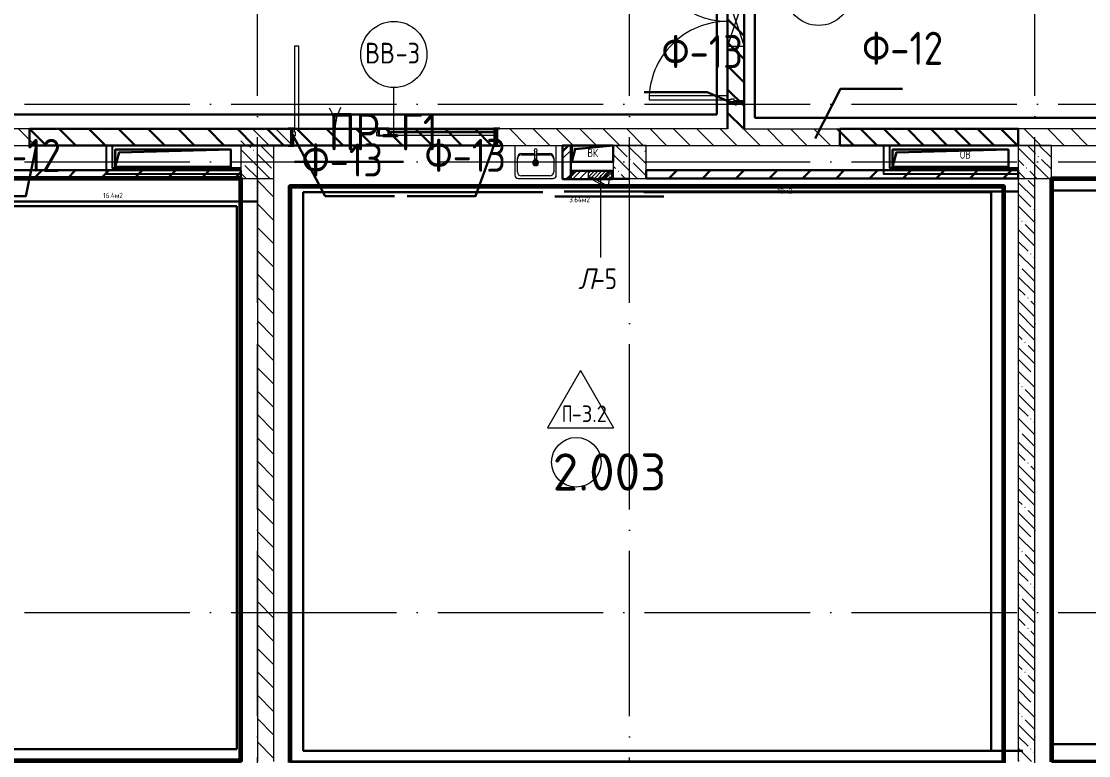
# Model space of a CAD drawing. Header units: millimetres. Extents: x -592259 to 288321, y -552984 to 293768.
# Drawn here: x 23294 to 36200, y -78500 to -69620 of the extents above; entities that cross this region are included whole.
import ezdxf

# ---------------------------------------------------------------- set-up
doc = ezdxf.new("R2010")
doc.units = ezdxf.units.MM
doc.linetypes.add('ADSK_Линия сетки', pattern=[2500, 2000, -250, 0, -250])
for name, color, linetype, lineweight in [('0) блоки', 6, 'Continuous', 30), ('0.3) ПГП 6 вып', 4, 'Continuous', 30), ('2)Фарх готовы', 3, 'Continuous', 30), ('2)Фархверки', 40, 'Continuous', 30), ('3) Перемычки готовы', 3, 'Continuous', 30), ('4) Штукатурка', 6, 'Continuous', 30), ('4.5) Штук Гипсовая по ЖБ', 6, 'Continuous', 30), ('4.6) Швы', 6, 'Continuous', 30), ('4.7) Штук. 6 вып.', 6, 'Continuous', 30), ('6.1) Шпаклевка 5 вып.', 160, 'Continuous', 60), ('A-AREA-____-IDEN', 250, 'Continuous', 9), ('A-DETL-GENF-OTLN', 250, 'Continuous', 5), ('A-DOOR-____-IDEN', 250, 'Continuous', 9), ('A-DOOR-____-MCUT', 250, 'Continuous', 5), ('A-DOOR-____-OTLN', 250, 'Continuous', 5), ('A-DOOR-FRAM-MCUT', 250, 'Continuous', 5), ('A-DOOR-FRAM-OTLN', 250, 'Continuous', 5), ('A-DOOR-GLAZ-MCUT', 250, 'Continuous', 5), ('A-FLOR-____-IDEN', 250, 'Continuous', 9), ('A-FLOR-____-OTLN', 250, 'Continuous', 9), ('A-GENM-____-MCUT', 250, 'Continuous', 25), ('A-GENM-____-OTLN', 250, 'Continuous', 9), ('A-GLAZ-____-OTLN', 250, 'Continuous', 5), ('A-WALL-____-MCUT', 250, 'Continuous', 13), ('A-WALL-____-PATT', 250, 'Continuous', 13), ('P-SANR-FIXT-OTLN', 250, 'Continuous', 9), ('S-COLS-____-MCUT', 250, 'Continuous', 25), ('S-COLS-____-OTLN', 250, 'Continuous', 9), ('S-GRID-____-OTLN', 250, 'Continuous', 9), ('КР_Отверстия_ВК', 250, 'Continuous', 30), ('КР_Отверстия_ОВ', 250, 'Continuous', 30), ('ОВ_Корр_отв_27.10.2025', 250, 'Continuous', 30)]:
    doc.layers.add(name, color=color, linetype=linetype, lineweight=lineweight)
doc.styles.add('GOST Common_1', font='', dxfattribs={"width": 0.9, "height": 250})
doc.styles.add('ISOCPEUR', font='isocpeur.ttf', dxfattribs={"width": 0.8, "height": 100})
doc.styles.add('ISOCPEUR_1', font='isocpeur.ttf', dxfattribs={"width": 0.9, "height": 250})
doc.styles.add('ISOCPEUR_2', font='isocpeur.ttf', dxfattribs={"height": 160})
doc.styles.add('ISOCPEUR_I_1', font='ГОСТ тип А.ttf', dxfattribs={"height": 2500})
doc.styles.add('А3', font='ГОСТ тип А.ttf')
doc.styles.get('GOST Common_1').set_extended_font_data('GOST Common')
pattern_1 = [(135, (-601.3, -122294.79), (-141.42136, -141.42136), [])]
pattern_2 = [(45, (-601.3, -122294.8), (-224.5064, 224.5064), []), (45, (-521.92, -122294.8), (0, 449.0128), []), (45, (-680.67, -122294.8), (0, 449.0128), [])]
pattern_3 = [(135, (-601.3, -122294.79), (-142.5612, -142.5612), []), (135, (-458.73, -122294.79), (-142.5612, -142.5612), [252.016, -50.403, 3.353, -47.05])]

# ---------------------------------------------------------------- blocks, each defined once
blk = doc.blocks.new('Раковина_АИ_3D_Рен_МГН_Santek Neo 50 - Раковина 500x400x170-V6-АР1_Маркировочный план 2 этажа С1')
at = {"layer": 'P-SANR-FIXT-OTLN', "lineweight": 5}
for p, q in [((-250, 25), (-250, -335)), ((250, -335), (250, 25)), ((-220, -295), (-220, -125)), ((-170, -75), (-10, -75)), ((-170, -90), (170, -90)), ((-10, -167), (-10, -50)), ((10, -50), (10, -167)), ((10, -75), (170, -75)), ((220, -125), (220, -295)), ((-220, -295), (-220, -140)), ((35, -185), (-35, -185)), ((-10, -167), (10, -167)), ((-6, -137), (-7, -137)), ((-7, -137), (-7, -137)), ((-6, -137), (6, -137)), ((0, -150), (0, -220)), ((7, -137), (6, -137)), ((7, -137), (7, -137)), ((220, -140), (220, -295)), ((-210, -375), (210, -375)), ((170, -345), (-170, -345)), ((170, -345), (-170, -345))]:
    blk.add_line(p, q, dxfattribs=at)
for centre, radius, start, end in [((-170, -125), 50, 90, 180), ((-170, -140), 50, 90, 180), ((0, -35), 18, 360, 180), ((0, -35), 18, 180, 250.809), ((0, -35), 18, 289.191, 360), ((0, -35), 18, 295.1932, 300), ((0, -35), 18, 309.9994, 315), ((0, -35), 18, 324.9997, 330), ((170, -125), 50, 0, 90), ((170, -140), 50, 0, 90), ((0, -185), 35, 0, 180), ((0, -185), 35, 106.6727, 180), ((0, -185), 35, 180, 0), ((0, -185), 35, 180, 360), ((0, -185), 23, 360, 180), ((0, -185), 23, 115.3299, 180), ((0, -185), 23, 180, 360), ((0, -185), 23, 180, 360), ((0, -185), 35, 0, 73.3273), ((0, -185), 23, 360, 64.6701), ((-210, -335), 40, 180, 270), ((-170, -295), 50, 180, 270), ((-170, -295), 50, 180, 270), ((170, -295), 50, 270, 0), ((170, -295), 50, 270, 0), ((210, -335), 40, 270, 0)]:
    blk.add_arc(centre, radius, start, end, dxfattribs=at)
for points in [[(-6, -52), (-6, -52), (-6, -52), (-6, -52)], [(6, -52), (6, -52), (6, -52), (6, -52)]]:
    blk.add_open_spline(points, degree=3, dxfattribs=at)
blk = doc.blocks.new('Сифон Orio для МГН - Сифон бутылочный-V7-АР1_Маркировочный план 2 этажа С1')
at = {"layer": 'P-SANR-FIXT-OTLN', "lineweight": 5}
for start, end in [(90, 233.7432), (165, 233.7432), (165, 233.7432), (165, 180), (105, 135), (105, 135), (306.2568, 90), (345, 75), (345, 75), (45, 75), (345, 15), (195, 233.7432), (306.2568, 315), (306.2568, 315), (306.2568, 315)]:
    blk.add_arc((0, 0), 16, start, end, dxfattribs=at)
blk = doc.blocks.new('Дверь_СКБ_2Ст_Фрамуга2 - Н_ВВ-3_2500x2600h_Учебные помещения_Фрамуга слева-42054644-АР1_Маркировочный план 2 этажа С1')
at = {"layer": 'A-DOOR-____-OTLN'}
h = blk.add_hatch(dxfattribs=at)
h.set_pattern_fill('FP_12', color=256, style=0, pattern_type=2)
h.set_pattern_definition([(135, (1051.41, 164.685), (-14.1421, -14.1421), []), (225, (1051.41, 164.685), (14.1421, -14.1421), [])])
h.paths.add_polyline_path([(1262.5, -100), (1262.5, 100), (1237.5, 100), (1237.5, -100)])
at = {"layer": 'A-DOOR-FRAM-OTLN'}
h = blk.add_hatch(dxfattribs=at)
h.set_pattern_fill('FP_13', color=256, style=0, pattern_type=2)
h.set_pattern_definition([(45, (-1071.384, 164.685), (-14.1421, 14.1421), []), (135, (-1071.384, 164.685), (-14.1421, -14.1421), [])])
h.paths.add_polyline_path([(-1212.5, -100), (-1212.5, 100), (-1237.5, 100), (-1237.5, -100)])
at = {"layer": 'A-DOOR-____-MCUT'}
for p, q in [((-1187.5, 1100), (-1187.5, 100)), ((-1137.5, 1100), (-1187.5, 1100)), ((-1137.5, 100), (-1137.5, 1100)), ((-1187.5, 100), (-1137.5, 100))]:
    blk.add_line(p, q, dxfattribs=at)
at = {"layer": 'A-DOOR-____-OTLN'}
for centre, radius, start, end in [((-1197.5, 100), 500, 360, 30), ((-177.5, 100), 520, 150, 180)]:
    blk.add_arc(centre, radius, start, end, dxfattribs=at)
at = {"layer": 'A-DOOR-FRAM-MCUT'}
for p, q in [((-1197.5, 108), (-1267.5, 108)), ((-1267.5, 108), (-1267.5, 100)), ((-1267.5, 100), (-1197.5, 100)), ((-1212.5, 100), (-1237.5, 100)), ((-1237.5, 100), (-1237.5, -100)), ((-1187.5, 100), (-1212.5, 100)), ((-1212.5, 100), (-1212.5, 20)), ((-1212.5, -100), (-1212.5, 100)), ((-1212.5, 20), (-1177.5, 20)), ((-1197.5, 20), (-1212.5, 20)), ((-1212.5, 20), (-1212.5, -100)), ((-1197.5, 100), (-1197.5, 108)), ((-1197.5, -100), (-1197.5, 20)), ((-1187.5, 60), (-1187.5, 100)), ((-1177.5, 60), (-1187.5, 60)), ((-1177.5, 20), (-1177.5, 60)), ((-187.5, 60), (-197.5, 60)), ((-197.5, 60), (-197.5, 20)), ((-197.5, 20), (-162.5, 20)), ((-187.5, 100), (-187.5, 60)), ((-162.5, 100), (-187.5, 100)), ((-177.5, 108), (-177.5, 100)), ((-107.5, 108), (-177.5, 108)), ((-177.5, 100), (-177.5, 20)), ((-177.5, 12), (-177.5, 20)), ((-107.5, 12), (-177.5, 12)), ((-62.5, 100), (-162.5, 100)), ((-162.5, 20), (-162.5, 100)), ((-162.5, 20), (-162.5, 100)), ((-62.5, 20), (-162.5, 20)), ((-117.5, 108), (-117.5, 100)), ((-47.5, 108), (-117.5, 108)), ((-117.5, 20), (-117.5, 12)), ((-117.5, 12), (-47.5, 12)), ((-107.5, 100), (-107.5, 108)), ((-107.5, 20), (-107.5, 12)), ((-62.5, 100), (-62.5, 20)), ((-47.5, 100), (-47.5, 108)), ((-47.5, 100), (-47.5, 20)), ((-47.5, 100), (1237.5, 100)), ((-47.5, 12), (-47.5, 20)), ((1237.5, 20), (-47.5, 20)), ((1292.5, 108), (1222.5, 108)), ((1222.5, 108), (1222.5, 100)), ((1222.5, 100), (1222.5, 20)), ((1222.5, 100), (1292.5, 100)), ((1237.5, 20), (1222.5, 20)), ((1222.5, 20), (1222.5, -100)), ((1237.5, 100), (1237.5, 20)), ((1262.5, 100), (1237.5, 100)), ((1237.5, 100), (1237.5, -100)), ((1237.5, -100), (1237.5, 20)), ((1262.5, -100), (1262.5, 100)), ((1292.5, 100), (1292.5, 108)), ((-1197.5, -100), (-1267.5, -100)), ((-1267.5, -100), (-1267.5, -108)), ((-1267.5, -108), (-1197.5, -108)), ((-1237.5, -100), (-1212.5, -100)), ((-1212.5, -100), (-1197.5, -100)), ((-1197.5, -108), (-1197.5, -100)), ((1222.5, -100), (1237.5, -100)), ((1292.5, -100), (1222.5, -100)), ((1222.5, -100), (1222.5, -108)), ((1222.5, -108), (1292.5, -108)), ((1237.5, -100), (1262.5, -100)), ((1292.5, -108), (1292.5, -100))]:
    blk.add_line(p, q, dxfattribs=at)
at = {"layer": 'A-DOOR-GLAZ-MCUT'}
for p, q in [((1222.5, 70), (-62.5, 70)), ((1222.5, 50), (-62.5, 50))]:
    blk.add_line(p, q, dxfattribs=at)
blk = doc.blocks.new('_Wn_-As_OpeningMEP_floor__Rectangular - _Wn_-As_OpeningMEP_floor__Rectangular-32466847-АР1_Маркировочный план 2 этажа С1')
at = {"layer": 'A-DETL-GENF-OTLN'}
for p, q in [((-212, 112), (250, 150)), ((-250, -50), (-212, 112))]:
    blk.add_line(p, q, dxfattribs=at)
blk = doc.blocks.new('BSC_Колонна _Прямоугольная - 400x400-V27-АР1_Маркировочный план 2 этажа С1')
at = {"layer": 'S-COLS-____-OTLN', "lineweight": 5}
h = blk.add_hatch(dxfattribs=at)
h.set_pattern_fill('FP_30', color=256, style=0, pattern_type=2)
h.set_pattern_definition([(135, (-26750, -50975), (-142.5619, -142.5619), []), (135, (-26607.44, -50975), (-142.5619, -142.5619), [252.016, -50.403, 3.353, -47.05])])
h.paths.add_polyline_path([(-200, -200), (200, -200), (200, 200), (-200, 200)])
at = {"layer": 'S-COLS-____-MCUT', "lineweight": 5}
for p, q in [((200, 200), (-200, 200)), ((-200, 200), (-200, -200)), ((200, -200), (200, 200)), ((-200, -200), (200, -200))]:
    blk.add_line(p, q, dxfattribs=at)
blk = doc.blocks.new('BSC_Колонна _Прямоугольная - 400x400-V28-АР1_Маркировочный план 2 этажа С1')
at = {"layer": 'S-COLS-____-OTLN', "lineweight": 5}
h = blk.add_hatch(dxfattribs=at)
h.set_pattern_fill('FP_31', color=256, style=0, pattern_type=2)
h.set_pattern_definition([(135, (-36150, -50975), (-142.5619, -142.5619), []), (135, (-36007.44, -50975), (-142.5619, -142.5619), [252.016, -50.403, 3.353, -47.05])])
h.paths.add_polyline_path([(-200, -200), (200, -200), (200, 200), (-200, 200)])
at = {"layer": 'S-COLS-____-MCUT', "lineweight": 5}
for p, q in [((200, 200), (-200, 200)), ((-200, 200), (-200, -200)), ((200, -200), (200, 200)), ((-200, -200), (200, -200))]:
    blk.add_line(p, q, dxfattribs=at)
blk = doc.blocks.new('Дверь_СКБ_2Ст_Фрамуга2 - Н_ВВ-12_2700x2600h_Коридоры-42028589-АР1_Маркировочный план 2 этажа С1')
at = {"layer": 'A-DOOR-____-OTLN'}
h = blk.add_hatch(dxfattribs=at)
h.set_pattern_fill('FP_51', color=256, style=0, pattern_type=2)
h.set_pattern_definition([(135, (951.411, 164.685), (-14.1421, -14.1421), []), (225, (951.411, 164.685), (14.1421, -14.1421), [])])
h.paths.add_polyline_path([(1337.5, -100), (1362.5, -100), (1362.5, 100), (1337.5, 100)])
at = {"layer": 'A-DOOR-FRAM-OTLN'}
h = blk.add_hatch(dxfattribs=at)
h.set_pattern_fill('FP_52', color=256, style=0, pattern_type=2)
h.set_pattern_definition([(45, (-1171.384, 164.685), (-14.1421, 14.1421), []), (135, (-1171.384, 164.685), (-14.1421, -14.1421), [])])
h.paths.add_polyline_path([(-1337.5, -100), (-1312.5, -100), (-1312.5, 100), (-1337.5, 100)])
at = {"layer": 'A-DOOR-____-MCUT'}
for p, q in [((-1287.5, 1050), (-1287.5, 100)), ((-1237.5, 1050), (-1287.5, 1050)), ((-1237.5, 100), (-1237.5, 1050)), ((612.5, 1050), (562.5, 1050)), ((562.5, 1050), (562.5, 100)), ((612.5, 100), (612.5, 1050)), ((-1287.5, 100), (-1237.5, 100)), ((562.5, 100), (612.5, 100))]:
    blk.add_line(p, q, dxfattribs=at)
at = {"layer": 'A-DOOR-____-OTLN'}
for centre, start, end in [((-1287.5, 100), 0, 90), ((612.5, 100), 90, 180)]:
    blk.add_arc(centre, 950, start, end, dxfattribs=at)
at = {"layer": 'A-DOOR-FRAM-MCUT'}
for p, q in [((-1297.5, 108), (-1367.5, 108)), ((-1367.5, 108), (-1367.5, 100)), ((-1367.5, 100), (-1297.5, 100)), ((-1312.5, 100), (-1337.5, 100)), ((-1337.5, 100), (-1337.5, -100)), ((-1287.5, 100), (-1312.5, 100)), ((-1312.5, 100), (-1312.5, 20)), ((-1312.5, -100), (-1312.5, 100)), ((-1312.5, 20), (-1277.5, 20)), ((-1297.5, 20), (-1312.5, 20)), ((-1312.5, 20), (-1312.5, -100)), ((-1297.5, 100), (-1297.5, 108)), ((-1297.5, -100), (-1297.5, 20)), ((-1287.5, 60), (-1287.5, 100)), ((-1277.5, 60), (-1287.5, 60)), ((-1277.5, 20), (-1277.5, 60)), ((612.5, 60), (602.5, 60)), ((602.5, 60), (602.5, 20)), ((602.5, 20), (637.5, 20)), ((612.5, 100), (612.5, 60)), ((637.5, 100), (612.5, 100)), ((622.5, 108), (622.5, 100)), ((692.5, 108), (622.5, 108)), ((622.5, 100), (622.5, 20)), ((622.5, 12), (622.5, 20)), ((692.5, 12), (622.5, 12)), ((737.5, 100), (637.5, 100)), ((637.5, 20), (637.5, 100)), ((637.5, 20), (637.5, 100)), ((737.5, 20), (637.5, 20)), ((682.5, 108), (682.5, 100)), ((752.5, 108), (682.5, 108)), ((682.5, 20), (682.5, 12)), ((682.5, 12), (752.5, 12)), ((692.5, 100), (692.5, 108)), ((692.5, 20), (692.5, 12)), ((737.5, 100), (737.5, 20)), ((752.5, 100), (752.5, 108)), ((752.5, 100), (752.5, 20)), ((752.5, 100), (1337.5, 100)), ((752.5, 12), (752.5, 20)), ((1337.5, 20), (752.5, 20)), ((1392.5, 108), (1322.5, 108)), ((1322.5, 108), (1322.5, 100)), ((1322.5, 100), (1322.5, 20)), ((1322.5, 100), (1392.5, 100)), ((1337.5, 20), (1322.5, 20)), ((1322.5, 20), (1322.5, -100)), ((1337.5, 100), (1337.5, 20)), ((1362.5, 100), (1337.5, 100)), ((1337.5, 100), (1337.5, -100)), ((1337.5, -100), (1337.5, 20)), ((1362.5, -100), (1362.5, 100)), ((1392.5, 100), (1392.5, 108)), ((-1297.5, -100), (-1367.5, -100)), ((-1367.5, -100), (-1367.5, -108)), ((-1367.5, -108), (-1297.5, -108)), ((-1337.5, -100), (-1312.5, -100)), ((-1312.5, -100), (-1297.5, -100)), ((-1297.5, -108), (-1297.5, -100)), ((1322.5, -100), (1337.5, -100)), ((1392.5, -100), (1322.5, -100)), ((1322.5, -100), (1322.5, -108)), ((1322.5, -108), (1392.5, -108)), ((1337.5, -100), (1362.5, -100)), ((1392.5, -108), (1392.5, -100))]:
    blk.add_line(p, q, dxfattribs=at)
at = {"layer": 'A-DOOR-GLAZ-MCUT'}
for p, q in [((1322.5, 70), (737.5, 70)), ((1322.5, 50), (737.5, 50))]:
    blk.add_line(p, q, dxfattribs=at)
blk = doc.blocks.new('_Wn_-As_OpeningMEP_wall__Rectangular - _Wn_-As_OpeningMEP_wall__Rectangular-36043504-АР1_Маркировочный план 2 этажа С1')
at = {"layer": 'A-DETL-GENF-OTLN'}
for p, q in [((300, -100), (-300, 100)), ((300, 100), (-300, -100)), ((-300, 100), (-300, -100)), ((300, 100), (-300, 100)), ((-300, 100), (-300, -100)), ((300, -100), (300, 100)), ((300, -100), (300, 100)), ((-300, -100), (300, -100))]:
    blk.add_line(p, q, dxfattribs=at)
blk = doc.blocks.new('АР_Люк - ЛРС_ВК_300х400_внутренний_RAL 9003-42734016-АР1_Маркировочный план 2 этажа С1')
at = {"layer": 'A-DOOR-____-OTLN'}
h = blk.add_hatch(dxfattribs=at)
h.set_pattern_fill('FP_53', color=256, style=0, pattern_type=2)
h.set_pattern_definition([(45, (125, 0), (-22.6274, 22.6274), [])])
h.paths.add_polyline_path([(275, 50), (-25, 50), (-25, -50), (275, -50)])
at = {"layer": 'A-DETL-GENF-OTLN'}
for p, q in [((275, 50), (-25, 50)), ((-25, 50), (-25, -50)), ((275, -50), (275, 50)), ((-25, -50), (275, -50))]:
    blk.add_line(p, q, dxfattribs=at)
at = {"layer": 'A-DOOR-____-MCUT', "lineweight": 5}
for p, q in [((48, 155), (38, 138)), ((38, 138), (220, 33)), ((230, 50), (48, 155)), ((20, 50), (-15, 50)), ((-15, 50), (-15, 30)), ((-15, 30), (20, 30)), ((20, 30), (20, 50)), ((220, 33), (230, 50)), ((265, 50), (230, 50)), ((230, 50), (230, 30)), ((230, 30), (265, 30)), ((265, 30), (265, 50))]:
    blk.add_line(p, q, dxfattribs=at)
blk.add_arc((230, 50), 210, 150, 180, dxfattribs=at)
at = {"layer": 'A-DOOR-____-OTLN'}
blk.add_line((230, 50), (48, 155), dxfattribs=at)
blk = doc.blocks.new('ASML_АР_Отделка Люка - ВО Отделка люков_Грунтовка 0_Шпатлевка 0_Окраска 0_0-42467640-АР1_Маркировочный план 2 этажа С1')
at = {"layer": 'A-GENM-____-MCUT', "lineweight": 5}
for p, q in [((-140, 3), (-150, 3)), ((-150, 3), (-150, 0)), ((65, 3), (-105, 3)), ((150, 3), (140, 3)), ((150, 0), (150, 3)), ((-150, 0), (-140, 0)), ((-105, 0), (70, 0)), ((103, 0), (105, 0)), ((140, 0), (150, 0))]:
    blk.add_line(p, q, dxfattribs=at)
blk = doc.blocks.new('AAR_СКБ_Марка_Помещения_мал - Номер-28977439-АР1_Маркировочный план 2 этажа С1')
at = {"layer": 'A-AREA-____-IDEN'}
blk.add_circle((-0.03, 0), 3, dxfattribs=at)
blk = doc.blocks.new('AAR_СКБ_Марка_Перекрытия - Марка пола-17325028-АР1_Маркировочный план 2 этажа С1')
at = {"layer": 'A-FLOR-____-IDEN'}
for p, q in [((0, 6.93), (-4, 0)), ((0, 6.93), (4, 0)), ((-4, 0), (4, 0))]:
    blk.add_line(p, q, dxfattribs=at)
blk = doc.blocks.new('ADSK_Марка_Дверь - Типоразмер_ADSK_Марка-30565456-АР1_Маркировочный план 2 этажа С1')
at = {"layer": 'A-DOOR-____-IDEN'}
blk.add_circle((0, 0), 4, dxfattribs=at)
blk = doc.blocks.new('*U2808')
at = {"linetype": 'ByBlock', "lineweight": -2, "ltscale": 5}
h = blk.add_hatch(color=0, dxfattribs=at)
h.dxf.hatch_style = 1
h.paths.add_polyline_path([(82, -93), (1000, 0), (0, 0), (0, -400)])
at = {"color": 0, "linetype": 'ByBlock', "lineweight": -2, "ltscale": 5}
blk.add_lwpolyline([(0, 0), (1000, 0), (1000, -400), (0, -400)], close=True, dxfattribs=at)
blk.add_lwpolyline([(1000, 0), (82, -93), (0, -400)], dxfattribs=at)
blk = doc.blocks.new('*U2810')
at = {"linetype": 'ByBlock', "lineweight": -2, "ltscale": 5}
h = blk.add_hatch(color=0, dxfattribs=at)
h.dxf.hatch_style = 1
h.paths.add_polyline_path([(92, -73), (2800, 0), (0, 0), (0, -420)])
at = {"color": 0, "linetype": 'ByBlock', "lineweight": -2, "ltscale": 5}
blk.add_lwpolyline([(0, 0), (2800, 0), (2800, -420), (0, -420)], close=True, dxfattribs=at)
blk.add_lwpolyline([(2800, 0), (92, -73), (0, -420)], dxfattribs=at)

msp = doc.modelspace()

# ---------------------------------------------------------------- hatches: boundary and pattern name
at = {"layer": '0) блоки'}
h = msp.add_hatch(dxfattribs=at)
h.set_pattern_fill('FP_1', color=256, style=0, pattern_type=2)
h.set_pattern_definition(pattern_1)
h.paths.add_polyline_path([(31833.7078, -70919.7883), (32033.7078, -70919.7883), (32033.7078, -67919.7881), (31833.7078, -67919.7881), (31833.7078, -70649.7881)])
h.paths.add_polyline_path([(32033.7078, -67919.7881), (32033.7078, -67619.7878), (31833.7078, -67619.7878), (31833.7078, -67919.7881)])
h = msp.add_hatch(dxfattribs=at)
h.set_pattern_fill('ANSI31', color=256, scale=80, angle=90)
h.set_pattern_definition([(135, (23391.8, -70919.8), (-179.605, -179.605), [])])
h.paths.add_polyline_path([(29048.7078, -71119.7883), (23391.7898, -71119.7883), (23391.7898, -70919.7883), (29048.7078, -70919.7883)])
at = {"layer": '0.3) ПГП 6 вып'}
h = msp.add_hatch(dxfattribs=at)
h.set_pattern_fill('ANSI31', color=4, scale=90)
h.paths.add_polyline_path([(29838.6859, -71528.7883), (29938.6859, -71528.7883), (29938.6859, -71119.7878), (29838.6859, -71119.7878)])
h = msp.add_hatch(dxfattribs=at)
h.set_pattern_fill('ANSI31', color=4, scale=90)
h.paths.add_polyline_path([(21848.7078, -71519.7878), (25948.7078, -71519.7878), (25948.7078, -71419.7878), (21848.7078, -71419.7878)])
h = msp.add_hatch(dxfattribs=at)
h.set_pattern_fill('ANSI31', color=4, scale=90)
h.paths.add_polyline_path([(29938.6859, -71528.7883), (30438.7078, -71528.7883), (30438.7078, -71428.7883), (29938.6859, -71428.7883)])
h = msp.add_hatch(dxfattribs=at)
h.set_pattern_fill('ANSI31', color=4, scale=90)
h.paths.add_polyline_path([(30848.7078, -71519.7878), (35348.6859, -71519.5984), (35348.6859, -71419.5984), (30848.7078, -71419.7878)])
at = {"layer": 'A-WALL-____-PATT', "lineweight": 15, "true_color": 0x000000}
h = msp.add_hatch(dxfattribs=at)
h.set_pattern_fill('FP_1', color=18, style=0, pattern_type=2)
h.set_pattern_definition(pattern_1)
h.paths.add_polyline_path([(26518.7078, -71119.7883), (26548.7078, -71119.7883), (26548.7078, -70919.7883), (25948.7078, -70919.7883), (25948.7078, -71119.7878), (26348.7078, -71119.7878)])
h = msp.add_hatch(dxfattribs=at)
h.set_pattern_fill('FP_7', color=18, style=0, pattern_type=2)
h.set_pattern_definition(pattern_2)
h.paths.add_polyline_path([(29838.6859, -71528.7883), (29938.6859, -71528.7883), (29938.6859, -71119.7883), (29838.6859, -71119.7883), (29838.6859, -71393.7471)])
h = msp.add_hatch(dxfattribs=at)
h.set_pattern_fill('FP_7', color=18, style=0, pattern_type=2)
h.set_pattern_definition(pattern_2)
h.paths.add_polyline_path([(30448.6859, -71528.7883), (30648.6859, -71528.7883), (30648.6859, -71519.7878), (30448.6859, -71519.7878), (30448.6859, -71428.7883), (29938.6859, -71428.7883), (29938.6859, -71528.7883), (30148.6859, -71528.7883), (30148.6859, -71525.7883), (30158.6859, -71525.7883), (30158.6859, -71508.7883), (30193.6859, -71508.7883), (30193.6859, -71525.7883), (30195.418, -71525.7883), (30203.6859, -71511.4678), (30228.4898, -71525.7883), (30403.6859, -71525.7883), (30403.6859, -71508.7883), (30438.6859, -71508.7883), (30438.6859, -71525.7883), (30448.6859, -71525.7883)])
h = msp.add_hatch(dxfattribs=at)
h.set_pattern_fill('FP_1', color=18, style=0, pattern_type=2)
h.set_pattern_definition(pattern_1)
h.paths.add_polyline_path([(26348.7078, -78569.7878), (26348.7078, -71519.7878), (26148.7078, -71519.7878), (26148.7078, -78569.7878), (26182.196, -78569.7878)])
h = msp.add_hatch(dxfattribs=at)
h.set_pattern_fill('FP_23', color=18, style=0, pattern_type=2)
h.set_pattern_definition(pattern_3)
h.paths.add_polyline_path([(35348.7078, -78569.7878), (35548.7078, -78569.7878), (35548.7078, -71519.7883), (35348.7078, -71519.7883), (35348.7078, -78264.7853)])
at = {"layer": 'S-COLS-____-OTLN', "lineweight": 5, "true_color": 0x000000}
h = msp.add_hatch(dxfattribs=at)
h.set_pattern_fill('FP_23', color=18, style=0, pattern_type=2)
h.set_pattern_definition(pattern_3)
h.paths.add_polyline_path([(30648.6859, -71519.7878), (30848.7078, -71519.7878), (30848.7078, -71119.7878), (30448.7078, -71119.7878), (30448.7078, -71519.7878)])

# ---------------------------------------------------------------- linework, layer by layer
at = {"color": 18, "true_color": 0x000000}
for points in [[(25948.7078, -71469.5981), (24321.6909, -71469.5981), (24321.6908, -71119.7877)], [(25948.7078, -71394.5981), (24396.6909, -71394.5981), (24396.6908, -71119.7876)], [(35348.6859, -71469.5984), (33721.669, -71469.5984), (33721.6689, -71119.788)], [(35348.6859, -71394.5984), (33796.6689, -71394.5984), (33796.6689, -71119.788)]]:
    msp.add_lwpolyline(points, dxfattribs=at)
at = {"layer": '0) блоки'}
for p, q in [((31833.7078, -70919.7883), (31833.7078, -67619.7878)), ((32033.7078, -70919.7883), (32033.7078, -67619.7878))]:
    msp.add_line(p, q, dxfattribs=at)
at = {"layer": '0) блоки', "linetype": 'Continuous'}
for p, q in [((33359.3643, -71119.7883), (33159.3643, -70919.7883)), ((33642.207, -71119.7883), (33442.207, -70919.7883)), ((33925.0497, -71119.7883), (33725.0497, -70919.7883)), ((34207.8924, -71119.7883), (34007.8924, -70919.7883)), ((34490.7351, -71119.7883), (34290.7351, -70919.7883)), ((34773.5778, -71119.7883), (34573.5778, -70919.7883)), ((35056.4206, -71119.7883), (34856.4206, -70919.7883)), ((35339.2633, -71119.7883), (35139.2633, -70919.7883))]:
    msp.add_line(p, q, dxfattribs=at)
at = {"layer": '0) блоки'}
for points in [[(29048.7078, -71119.7883), (23391.7898, -71119.7883), (23391.7898, -70919.7883), (29048.7078, -70919.7883)], [(35348.7078, -71119.7878), (33192.0869, -71119.7878), (33192.0869, -70919.7883), (35348.7078, -70919.7883)]]:
    msp.add_lwpolyline(points, close=True, dxfattribs=at)
at = {"layer": '0.3) ПГП 6 вып'}
for points in [[(29838.6859, -71528.7883), (29938.6859, -71528.7883), (29938.6859, -71119.7878), (29838.6859, -71119.7878)], [(21848.7078, -71519.7878), (25948.7078, -71519.7878), (25948.7078, -71419.7878), (21848.7078, -71419.7878)], [(29938.6859, -71528.7883), (30438.7078, -71528.7883), (30438.7078, -71428.7883), (29938.6859, -71428.7883)], [(30848.7078, -71519.7878), (35348.6859, -71519.5984), (35348.6859, -71419.5984), (30848.7078, -71419.7878)]]:
    msp.add_lwpolyline(points, close=True, dxfattribs=at)
at = {"layer": '2)Фарх готовы'}
for points in [[(32893.0625, -71038.3453), (33197.2932, -70437.3533), (33250.6027, -70437.3533), (33950.6027, -70437.3533)], [(31942.9438, -70628.9237), (31588.4735, -70476.9898), (31524.3695, -70476.9898), (30824.3695, -70476.9898)], [(23476.9089, -71107.7277), (23348.9434, -71732.3145), (23283.665, -71732.3145), (22583.665, -71732.3145)], [(26573.2106, -70987.1893), (26968.8059, -71732.3145), (27105.8917, -71732.3145), (27805.8917, -71732.3145)], [(29025.0923, -71078.3049), (28787.477, -71732.3145), (28659.5303, -71732.3145), (27959.5303, -71732.3145)]]:
    msp.add_lwpolyline(points, dxfattribs=at)
at = {"layer": '4) Штукатурка'}
for p, q in [((31702.9952, -67783.0313), (31702.9952, -70747.9048)), ((32161.2872, -67891.0655), (32161.2872, -70787.3863)), ((31702.9952, -70747.9048), (-337.025, -70747.9048)), ((32161.2872, -70787.3863), (68202.3341, -70787.3863)), ((29600.9155, -71685.9126), (26702.7532, -71685.9126)), ((26702.7532, -71685.9126), (26702.7532, -78440.1081)), ((35019.4336, -71685.9126), (30822.7394, -71685.9126)), ((35768.4615, -71666.3851), (39392.1322, -71666.3851)), ((21913.2032, -71852.7854), (25900.3328, -71852.7854)), ((25900.3328, -71852.7854), (25900.3328, -78420.707))]:
    msp.add_line(p, q, dxfattribs=at)
at = {"layer": '4.5) Штук Гипсовая по ЖБ'}
for p, q in [((35019.4336, -78440.1081), (35019.4336, -71685.9126)), ((35768.4615, -78361.2066), (35768.4615, -71666.3851)), ((25900.3328, -78420.707), (17524.0221, -78420.707)), ((26702.7532, -78440.1081), (35019.4336, -78440.1081)), ((44354.5961, -78361.2066), (35768.4615, -78361.2066))]:
    msp.add_line(p, q, dxfattribs=at)
at = {"layer": '4.6) Швы'}
for points in [[(31702.9952, -70231.1844), (31702.9952, -68047.5946)], [(32161.2872, -70274.1697), (32161.2872, -68090.5799)], [(26598.7078, -70747.9048), (27916.4033, -70747.9048)], [(36082.7466, -70787.3863), (38771.5907, -70787.3863)], [(26598.7078, -71319.7878), (27916.4033, -71319.7878)], [(29746.7986, -71737.6916), (31064.4941, -71737.6916)], [(23237.2383, -78420.707), (24670.5309, -78420.707)], [(26702.7532, -78440.1081), (28136.0459, -78440.1081)], [(30180.5779, -78440.1081), (31613.8705, -78440.1081)], [(30648.7078, -78440.1081), (32082.0005, -78440.1081)], [(33969.4834, -78440.1081), (35402.776, -78440.1081)], [(35768.4615, -78361.2066), (37201.7541, -78361.2066)]]:
    msp.add_lwpolyline(points, dxfattribs=at)
at = {"layer": '4.7) Штук. 6 вып.'}
for points in [[(29856.1806, -71675.6663), (35348.7078, -71675.6663)], [(20875.1629, -71798.6322), (26148.7078, -71798.6322)]]:
    msp.add_lwpolyline(points, dxfattribs=at)
at = {"layer": '6.1) Шпаклевка 5 вып.'}
for points in [[(17262.7896, -78559.7878), (25948.6859, -78559.7878), (25948.6859, -71519.7878), (17262.7896, -71519.7878)], [(26540.63, -78582.2878), (35172.5382, -78582.2878), (35172.5382, -71616.5812), (26540.63, -71616.5812)], [(35748.6859, -78575.2878), (44388.6291, -78575.2878), (44388.6291, -71525.9848), (35748.6859, -71525.9848)]]:
    msp.add_lwpolyline(points, close=True, dxfattribs=at)
at = {"layer": 'A-DOOR-____-IDEN', "color": 18, "true_color": 0x000000}
for p, q in [((27798.7078, -71019.7883), (27798.7078, -70419.7883)), ((30298.6859, -71478.7883), (30298.6859, -72474.2648))]:
    msp.add_line(p, q, dxfattribs=at)
at = {"layer": 'A-FLOR-____-OTLN', "color": 18, "lineweight": 5, "true_color": 0x000000}
for p, q in [((31833.7078, -69919.7883), (31833.7078, -70519.7881)), ((26648.7078, -70919.7883), (27598.7078, -70919.7883)), ((27623.7078, -70919.7883), (29008.7078, -70919.7883)), ((32033.7078, -70919.7883), (35348.6859, -70919.7883)), ((29008.7078, -71119.7883), (26588.7078, -71119.7883)), ((29948.7078, -71319.7878), (29948.7078, -71119.7883)), ((30448.7078, -71319.7878), (29948.7078, -71319.7878))]:
    msp.add_line(p, q, dxfattribs=at)
at = {"layer": 'A-WALL-____-MCUT', "color": 18, "lineweight": 15, "true_color": 0x000000}
for p, q in [((31833.7078, -70649.7881), (31833.7078, -70919.7883)), ((26548.7078, -70919.7883), (19978.7078, -70919.7883)), ((31833.7078, -70919.7883), (29078.7078, -70919.7883)), ((36318.7078, -70919.7883), (35348.6859, -70919.7883)), ((19978.7078, -71119.7883), (26548.7078, -71119.7883)), ((29078.7078, -71119.7883), (36348.7078, -71119.7883)), ((29938.6859, -71119.7883), (29838.6859, -71119.7883)), ((29838.6859, -71119.7883), (29838.6859, -71528.7883)), ((29938.6859, -71428.7883), (29938.6859, -71119.7883)), ((30448.6859, -71428.7883), (29938.6859, -71428.7883)), ((30448.6859, -71519.7878), (30448.7078, -71428.7883)), ((26148.7078, -71519.7878), (26148.7078, -78569.7878)), ((26348.7078, -78569.7878), (26348.7078, -71519.7878)), ((29838.6859, -71528.7883), (30148.6859, -71528.7883)), ((30648.6859, -71519.7878), (30448.6859, -71519.7878)), ((30448.6859, -71528.7883), (30648.6859, -71528.7883)), ((30648.6859, -71528.7883), (30648.6859, -71519.7878)), ((35348.7078, -71519.7883), (35348.7078, -78569.7878)), ((35548.7078, -78569.7878), (35548.7078, -71519.7883))]:
    msp.add_line(p, q, dxfattribs=at)
at = {"layer": 'A-WALL-____-PATT', "color": 18, "linetype": 'Continuous', "lineweight": 5, "true_color": 0x000000}
for p, q in [((23459.8694, -71119.7883), (23259.8694, -70919.7883)), ((29399.5663, -71119.7883), (29199.5663, -70919.7883)), ((29682.409, -71119.7883), (29482.409, -70919.7883)), ((29965.2517, -71119.7883), (29765.2517, -70919.7883)), ((30248.0945, -71119.7883), (30048.0945, -70919.7883)), ((30530.9372, -71119.7883), (30330.9372, -70919.7883)), ((30813.7799, -71119.7883), (30613.7799, -70919.7883)), ((31096.6226, -71119.7883), (30896.6226, -70919.7883)), ((31379.4653, -71119.7883), (31179.4653, -70919.7883)), ((31662.308, -71119.7883), (31462.308, -70919.7883)), ((31945.1507, -71119.7883), (31745.1507, -70919.7883)), ((32227.9934, -71119.7883), (32027.9934, -70919.7883)), ((32510.8361, -71119.7883), (32310.8361, -70919.7883)), ((32793.6789, -71119.7883), (32593.6789, -70919.7883)), ((33076.5216, -71119.7883), (32876.5216, -70919.7883)), ((35622.106, -71119.7883), (35422.106, -70919.7883)), ((35904.9487, -71119.7883), (35704.9487, -70919.7883)), ((36187.7914, -71119.7883), (35987.7914, -70919.7883)), ((29116.7236, -71119.7883), (29048.7078, -71051.7726))]:
    msp.add_line(p, q, dxfattribs=at)
at = {"layer": 'S-COLS-____-MCUT', "color": 18, "lineweight": 5, "true_color": 0x000000}
for p, q in [((30848.7078, -71119.7878), (30448.7078, -71119.7878)), ((30448.7078, -71119.7878), (30448.7078, -71428.7883)), ((30848.7078, -71519.7878), (30848.7078, -71119.7878)), ((30648.6859, -71519.7878), (30848.7078, -71519.7878))]:
    msp.add_line(p, q, dxfattribs=at)
at = {"layer": 'S-COLS-____-OTLN', "color": 18, "lineweight": 5, "true_color": 0x000000}
for p, q in [((30448.7078, -71428.7883), (30448.7078, -71519.7878)), ((30448.7078, -71519.7878), (30648.6859, -71519.7878))]:
    msp.add_line(p, q, dxfattribs=at)
at = {"layer": 'S-GRID-____-OTLN', "color": 18, "linetype": 'ADSK_Линия сетки', "true_color": 0x000000}
for p, q in [((26148.7078, -83022.3092), (26148.7078, -61092.7832)), ((30648.7078, -83022.3092), (30648.7078, -61092.7832)), ((35548.7078, -83022.3092), (35548.7078, -61092.7832)), ((-4170.8434, -70619.7878), (72672.5335, -70619.7878)), ((-4170.8434, -71319.7878), (72672.5335, -71319.7878)), ((-4170.8434, -76769.7878), (72672.5335, -76769.7878))]:
    msp.add_line(p, q, dxfattribs=at)
at = {"layer": 'ОВ_Корр_отв_27.10.2025', "color": 18, "ltscale": 100, "true_color": 0x000000, "elevation": 236}
for points in [[(25828.7078, -71169.7874), (25828.7078, -71379.7874), (24428.7078, -71379.7874), (24428.7078, -71169.7874)], [(35228.6859, -71169.7878), (35228.6859, -71379.7878), (33828.6859, -71379.7878), (33828.6859, -71169.7878)]]:
    msp.add_lwpolyline(points, close=True, dxfattribs=at)

# ---------------------------------------------------------------- block references
at = {"layer": 'A-AREA-____-IDEN', "color": 18, "true_color": 0x000000, "xscale": 99.99999999999993, "yscale": 99.99999999999993, "zscale": 99.99999999999993}
msp.add_blockref('AAR_СКБ_Марка_Помещения_мал - Номер-28977439-АР1_Маркировочный план 2 этажа С1', (30007.6261, -74951.8467), dxfattribs=at)
at = {"layer": 'A-DOOR-____-IDEN', "color": 18, "true_color": 0x000000, "xscale": 99.99999999999993, "yscale": 99.99999999999993, "zscale": 99.99999999999993}
for p in [(32933.7078, -69269.7881), (27798.7078, -70019.7883)]:
    msp.add_blockref('ADSK_Марка_Дверь - Типоразмер_ADSK_Марка-30565456-АР1_Маркировочный план 2 этажа С1', p, dxfattribs=at)
at = {"layer": 'A-DOOR-____-OTLN', "color": 18, "true_color": 0x000000}
for name, p, rotation in [('Дверь_СКБ_2Ст_Фрамуга2 - Н_ВВ-12_2700x2600h_Коридоры-42028589-АР1_Маркировочный план 2 этажа С1', (31933.7078, -69282.2881), 89.99999999999993), ('АР_Люк - ЛРС_ВК_300х400_внутренний_RAL 9003-42734016-АР1_Маркировочный план 2 этажа С1', (30423.6859, -71478.7883), 180)]:
    msp.add_blockref(name, p, dxfattribs=dict(at, rotation=rotation))
msp.add_blockref('Дверь_СКБ_2Ст_Фрамуга2 - Н_ВВ-3_2500x2600h_Учебные помещения_Фрамуга слева-42054644-АР1_Маркировочный план 2 этажа С1', (27786.2078, -71019.7883), dxfattribs=at)
at = {"layer": 'A-FLOR-____-IDEN', "color": 18, "true_color": 0x000000, "xscale": 99.99999999999993, "yscale": 99.99999999999993, "zscale": 99.99999999999993}
msp.add_blockref('AAR_СКБ_Марка_Перекрытия - Марка пола-17325028-АР1_Маркировочный план 2 этажа С1', (30054.373, -74536.8787), dxfattribs=at)
at = {"layer": 'A-GENM-____-OTLN', "color": 18, "lineweight": 5, "true_color": 0x000000, "rotation": 180}
msp.add_blockref('ASML_АР_Отделка Люка - ВО Отделка люков_Грунтовка 0_Шпатлевка 0_Окраска 0_0-42467640-АР1_Маркировочный план 2 этажа С1', (30298.6859, -71525.7883), dxfattribs=at)
at = {"layer": 'A-GLAZ-____-OTLN', "color": 18, "true_color": 0x000000, "rotation": 89.99999999999993}
msp.add_blockref('_Wn_-As_OpeningMEP_wall__Rectangular - _Wn_-As_OpeningMEP_wall__Rectangular-36043504-АР1_Маркировочный план 2 этажа С1', (31933.7078, -69619.7883), dxfattribs=at)
at = {"layer": 'A-GLAZ-____-OTLN', "color": 18, "true_color": 0x000000}
msp.add_blockref('_Wn_-As_OpeningMEP_floor__Rectangular - _Wn_-As_OpeningMEP_floor__Rectangular-32466847-АР1_Маркировочный план 2 этажа С1', (30198.7078, -71269.7878), dxfattribs=at)
at = {"layer": 'P-SANR-FIXT-OTLN', "color": 18, "lineweight": 5, "true_color": 0x000000}
for name, p in [('Раковина_АИ_3D_Рен_МГН_Santek Neo 50 - Раковина 500x400x170-V6-АР1_Маркировочный план 2 этажа С1', (29512.7078, -71144.7769)), ('Сифон Orio для МГН - Сифон бутылочный-V7-АР1_Маркировочный план 2 этажа С1', (29512.7078, -71337.7883))]:
    msp.add_blockref(name, p, dxfattribs=at)
at = {"layer": 'S-COLS-____-OTLN', "color": 18, "lineweight": 5, "true_color": 0x000000}
for name, p in [('BSC_Колонна _Прямоугольная - 400x400-V27-АР1_Маркировочный план 2 этажа С1', (26148.7078, -71319.7878)), ('BSC_Колонна _Прямоугольная - 400x400-V28-АР1_Маркировочный план 2 этажа С1', (35548.7078, -71319.7878))]:
    msp.add_blockref(name, p, dxfattribs=at)
at = {"layer": 'КР_Отверстия_ВК', "color": 18, "true_color": 0x000000, "xscale": 0.5, "yscale": 0.5, "zscale": 0.5}
msp.add_blockref('*U2808', (29948.7078, -71119.7872), dxfattribs=at)
at = {"layer": 'КР_Отверстия_ОВ', "color": 18, "true_color": 0x000000, "xscale": 0.5, "yscale": 0.5, "zscale": 0.5}
for p in [(24428.7044, -71169.7874, 236), (33828.6825, -71169.7878, 236)]:
    msp.add_blockref('*U2810', p, dxfattribs=at)

# ---------------------------------------------------------------- texts
at = {"layer": '0.3) ПГП 6 вып', "char_height": 63.81659, "attachment_point": 1, "style": 'А3'}
for s, insert in [('16.4м2', (24283.2614, -71693.2585)), ('3.64м2', (29918.3653, -71743.4729)), ('18м2', (32437.4261, -71639.1956))]:
    msp.add_mtext_dynamic_manual_height_columns(s, width=1367.025343, gutter_width=319.083, heights=[0], dxfattribs=dict(at, insert=insert))
at = {"layer": '2)Фарх готовы', "char_height": 400, "width": 526.708687, "attachment_point": 1, "style": 'GOST Common_1'}
for s, insert in [('Ф-13', (31034.8175, -69785.2348)), ('Ф-12', (33461.0507, -69745.5983)), ('Ф-12', (22794.1129, -71040.5595)), ('Ф-13', (26682.6576, -71096.515)), ('Ф-13', (28169.9782, -71040.5595))]:
    msp.add_mtext(s, dxfattribs=dict(at, insert=insert))
at = {"layer": '2)Фархверки', "char_height": 100, "width": 160.3375, "attachment_point": 1, "style": 'ISOCPEUR'}
for s, insert in [('ВК', (30138.7289, -71160.8323)), ('ОВ', (34643.7289, -71180.832))]:
    msp.add_mtext(s, dxfattribs=dict(at, insert=insert))
at = {"layer": '3) Перемычки готовы', "insert": (27013.6212, -70731.0462), "char_height": 450, "width": 333.502, "attachment_point": 1, "style": 'ISOCPEUR_I_1'}
msp.add_mtext('ПР-Г1', dxfattribs=at)
at = {"layer": 'A-AREA-____-IDEN', "color": 18, "true_color": 0x000000, "insert": (29719.7257, -74844.3612), "char_height": 450, "width": 654.177, "attachment_point": 1, "style": 'ISOCPEUR_2'}
msp.add_mtext('2.003', dxfattribs=at)
at = {"layer": 'A-DOOR-____-IDEN', "color": 18, "true_color": 0x000000, "char_height": 250, "attachment_point": 1}
for s, insert, width, style in [('ВВ', (27449.9504, -69879.3378), 447.341625, 'GOST Common_1'), ('-3', (27819.0442, -69879.3378), 389.620125, 'GOST Common_1'), ('\\fISOCPEUR|b0|i1|c204|p34|;\\W.9;Л', (30027.8575, -72607.9107), 223.670812, 'ISOCPEUR_I_1'), ('-5', (30212.4044, -72607.9107), 404.0505, 'ISOCPEUR_I_1')]:
    msp.add_mtext(s, dxfattribs=dict(at, insert=insert, width=width, style=style))
at = {"layer": 'A-FLOR-____-IDEN', "color": 18, "true_color": 0x000000, "char_height": 200, "attachment_point": 1, "style": 'ISOCPEUR_1'}
for s, insert, width in [('\\fISOCPEUR|b0|i0|c204|p34|;\\W.7;П', (29833.038, -74265.4929), 140.295312), ('-3.2', (29948.7933, -74265.4929), 420.885937)]:
    msp.add_mtext(s, dxfattribs=dict(at, insert=insert, width=width))

doc.saveas('drawing.dxf')
